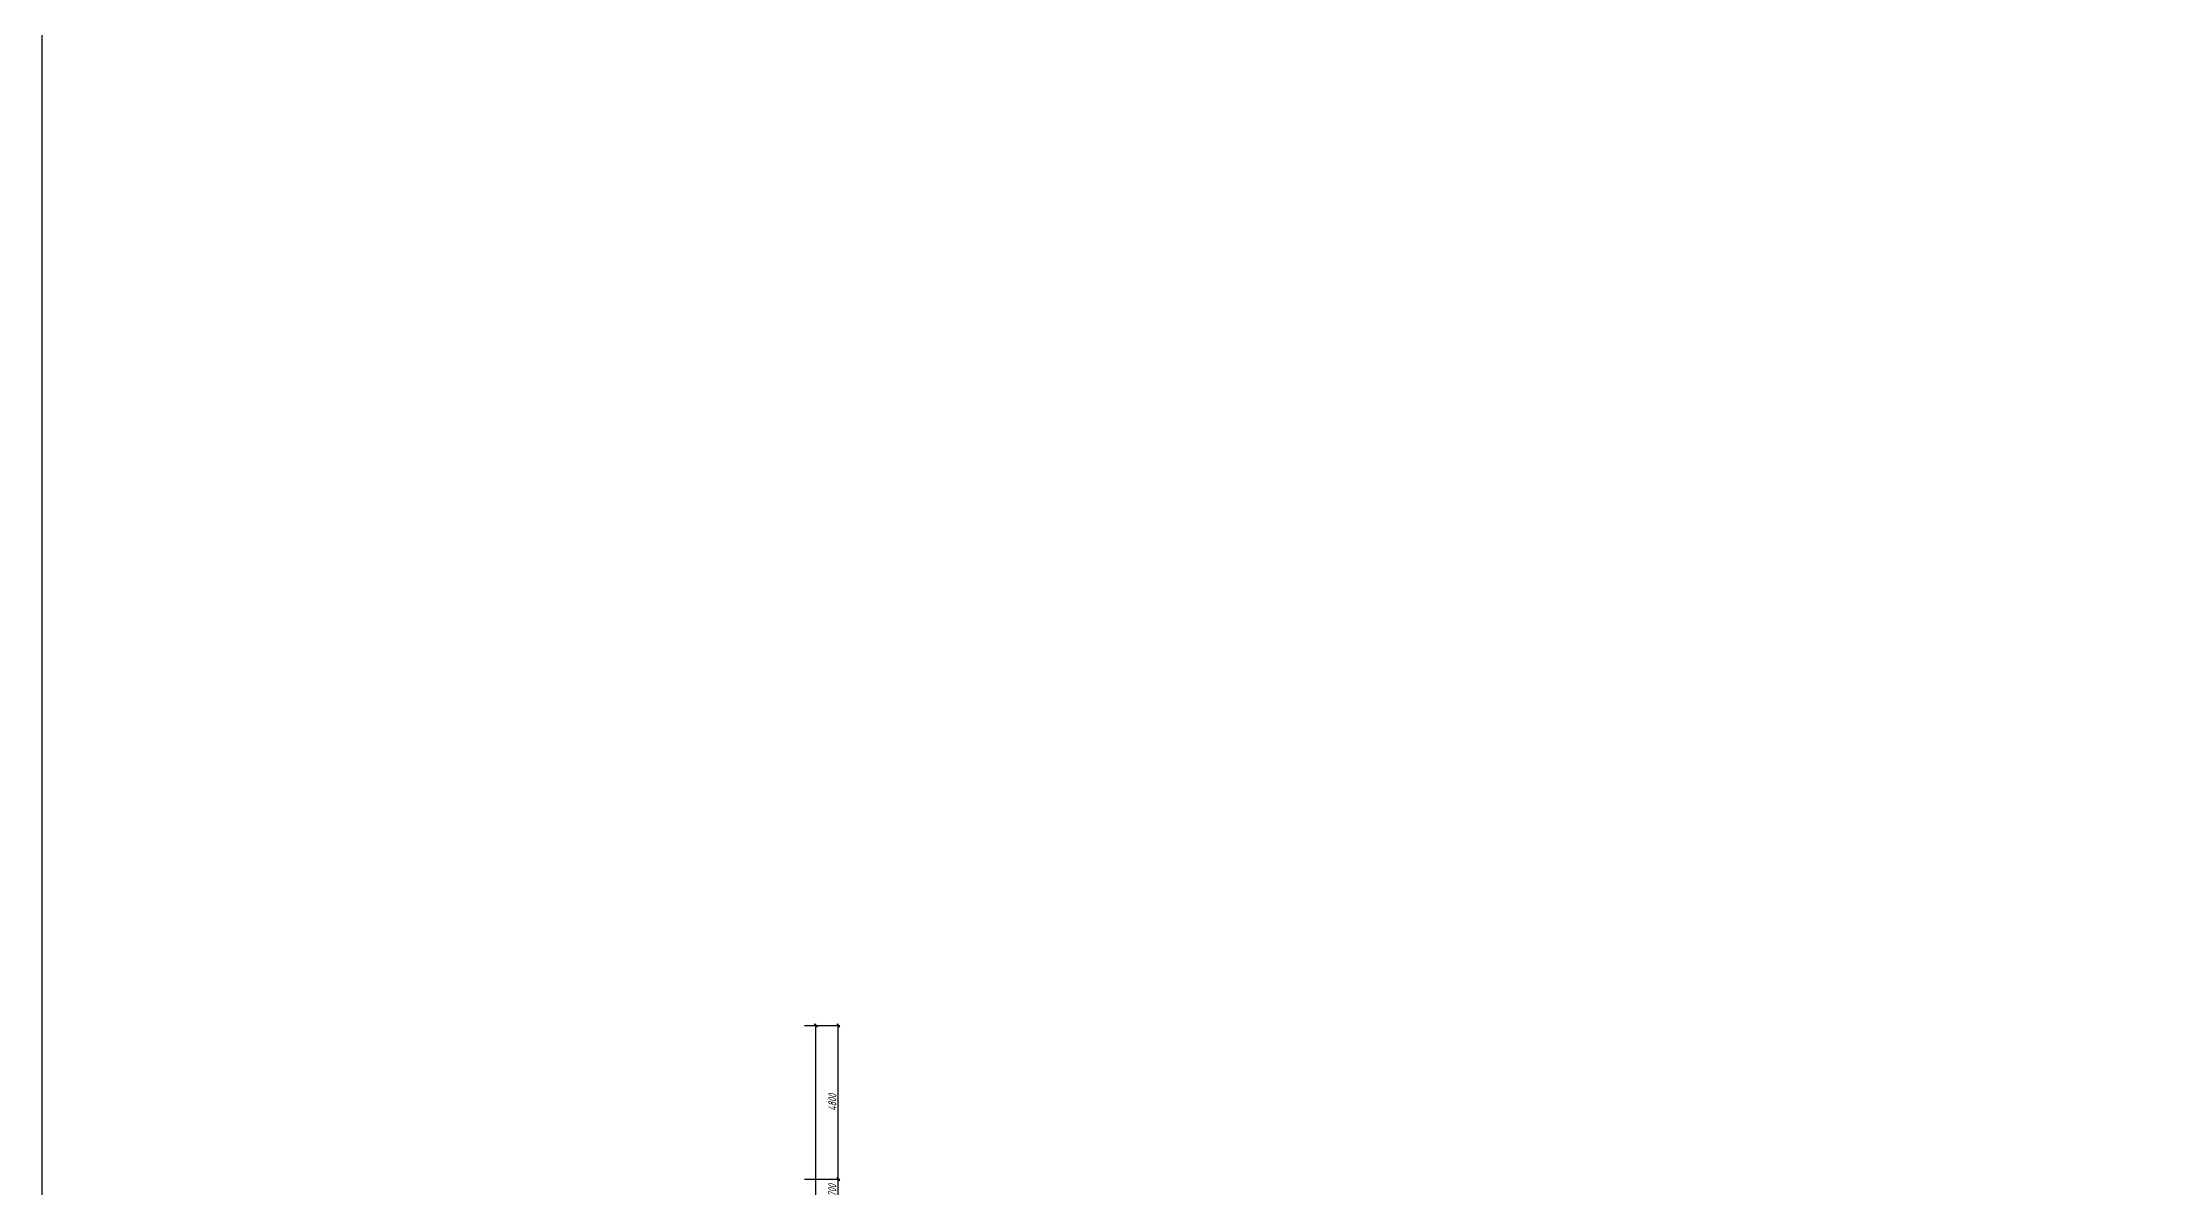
# Model space of a CAD drawing. Header units: millimetres. Extents: x -138350 to 909539, y -253833 to 111767.
# Drawn here: x -138350 to -72265, y -18472 to 17320 of the extents above; entities that cross this region are included whole.
import ezdxf

# ---------------------------------------------------------------- set-up
doc = ezdxf.new("R2010")
doc.units = ezdxf.units.MM
for name, color, linetype, lineweight in [('_Оси', 90, 'Continuous', 13), ('выноска', 7, 'Continuous', 13), ('Нумерация 100мм', 91, 'Continuous', 30)]:
    doc.layers.add(name, color=color, linetype=linetype, lineweight=lineweight)
doc.styles.add('СПДС_размеры', font='spdswin.shx', dxfattribs={"width": 0.8, "oblique": 15})
doc.dimstyles.new('СПДС', dxfattribs={"dimtxt": 2.5, "dimasz": 1, "dimexe": 0.5, "dimexo": 1.5, "dimtad": 1, "dimdec": 0, "dimtxsty": 'СПДС_размеры', "dimblk": 'OBLIQUE', "dimcen": 2.5, "dimdle": 0.5, "dimadec": 8, "dimazin": 0, "dimtfac": 1, "dimtdec": 0, "dimtix": 1, "dimtmove": 0, "dimatfit": 3, "dimfxl": 1, "dimarcsym": 0})

# ---------------------------------------------------------------- blocks, each defined once
blk = doc.blocks.new('_Oblique')
at = {"layer": 'выноска', "color": 0, "lineweight": -2}
blk.add_line((-0.5, -0.5), (0.5, 0.5), dxfattribs=at)
blk = doc.blocks.new('*D248')
at = {"layer": '_Оси', "color": 0, "lineweight": -2, "transparency": 16777216}
for p, q in [((-114534, -13405), (-114134, -13405)), ((-114184, -75855), (-114184, -13355)), ((-114534, -75805), (-114134, -75805))]:
    blk.add_line(p, q, dxfattribs=at)
at = {"layer": 'Defpoints', "color": 0, "transparency": 16777216}
for p in [(-114684, -13405), (-114184, -13405), (-114684, -75805)]:
    blk.add_point(p, dxfattribs=at)
at = {"layer": '_Оси', "color": 0, "lineweight": -2, "transparency": 16777216, "xscale": 100, "yscale": 100, "zscale": 100}
for p, rotation in [((-114184, -13405), 90), ((-114184, -75805), 270)]:
    blk.add_blockref('_Oblique', p, dxfattribs=dict(at, rotation=rotation))
at = {"layer": '_Оси', "color": 0, "lineweight": 25, "transparency": 16777216, "insert": (-114371.5, -44605), "char_height": 250, "attachment_point": 5, "rotation": 90, "style": 'СПДС_размеры'}
blk.add_mtext('62400', dxfattribs=at)
blk = doc.blocks.new('*D261')
at = {"layer": '_Оси', "color": 0, "lineweight": -2, "transparency": 16777216}
for p, q in [((-114534, -18205), (-113434, -18205)), ((-113484, -18955), (-113484, -18155)), ((-114534, -18905), (-113434, -18905))]:
    blk.add_line(p, q, dxfattribs=at)
at = {"layer": 'Defpoints', "color": 0, "transparency": 16777216}
for p in [(-114684, -18205), (-113484, -18205), (-114684, -18905)]:
    blk.add_point(p, dxfattribs=at)
at = {"layer": '_Оси', "color": 0, "lineweight": -2, "transparency": 16777216, "xscale": 100, "yscale": 100, "zscale": 100}
for p, rotation in [((-113484, -18205), 90), ((-113484, -18905), 270)]:
    blk.add_blockref('_Oblique', p, dxfattribs=dict(at, rotation=rotation))
at = {"layer": '_Оси', "color": 0, "lineweight": 25, "transparency": 16777216, "insert": (-113671.5, -18555), "char_height": 250, "attachment_point": 5, "rotation": 90, "style": 'СПДС_размеры'}
blk.add_mtext('700', dxfattribs=at)
blk = doc.blocks.new('*D262')
at = {"layer": '_Оси', "color": 0, "lineweight": -2, "transparency": 16777216}
for p, q in [((-114534, -13405), (-113434, -13405)), ((-113484, -18255), (-113484, -13355)), ((-114534, -18205), (-113434, -18205))]:
    blk.add_line(p, q, dxfattribs=at)
at = {"layer": 'Defpoints', "color": 0, "transparency": 16777216}
for p in [(-114684, -13405), (-113484, -13405), (-114684, -18205)]:
    blk.add_point(p, dxfattribs=at)
at = {"layer": '_Оси', "color": 0, "lineweight": -2, "transparency": 16777216, "xscale": 100, "yscale": 100, "zscale": 100}
for p, rotation in [((-113484, -13405), 90), ((-113484, -18205), 270)]:
    blk.add_blockref('_Oblique', p, dxfattribs=dict(at, rotation=rotation))
at = {"layer": '_Оси', "color": 0, "lineweight": 25, "transparency": 16777216, "insert": (-113671.5, -15805), "char_height": 250, "attachment_point": 5, "rotation": 90, "style": 'СПДС_размеры'}
blk.add_mtext('4800', dxfattribs=at)

msp = doc.modelspace()

# ---------------------------------------------------------------- linework, layer by layer
at = {"layer": 'Нумерация 100мм', "ltscale": 100}
msp.add_lwpolyline([(-138350, 111767), (909539, 111767), (909539, -253833), (-138350, -253833)], close=True, dxfattribs=at)

# ---------------------------------------------------------------- dimensions: what is measured, and where the dimension line sits
at = {"layer": '_Оси', "lineweight": 25}
for base, p1, p2, picture, middle in [((-114184, -13405), (-114684, -75805), (-114684, -13405), '*D248', (-114371.5, -44605)), ((-113484, -13405), (-114684, -18205), (-114684, -13405), '*D262', (-113671.5, -15805)), ((-113484, -18205), (-114684, -18905), (-114684, -18205), '*D261', (-113671.5, -18555))]:
    dim = msp.add_linear_dim(base=base, p1=p1, p2=p2, angle=270, dimstyle='СПДС', override={"dimscale": 100}, dxfattribs=at)
    dim.commit()
    dim.dimension.update_dxf_attribs({"geometry": picture, "text_midpoint": middle})

doc.saveas('drawing.dxf')
